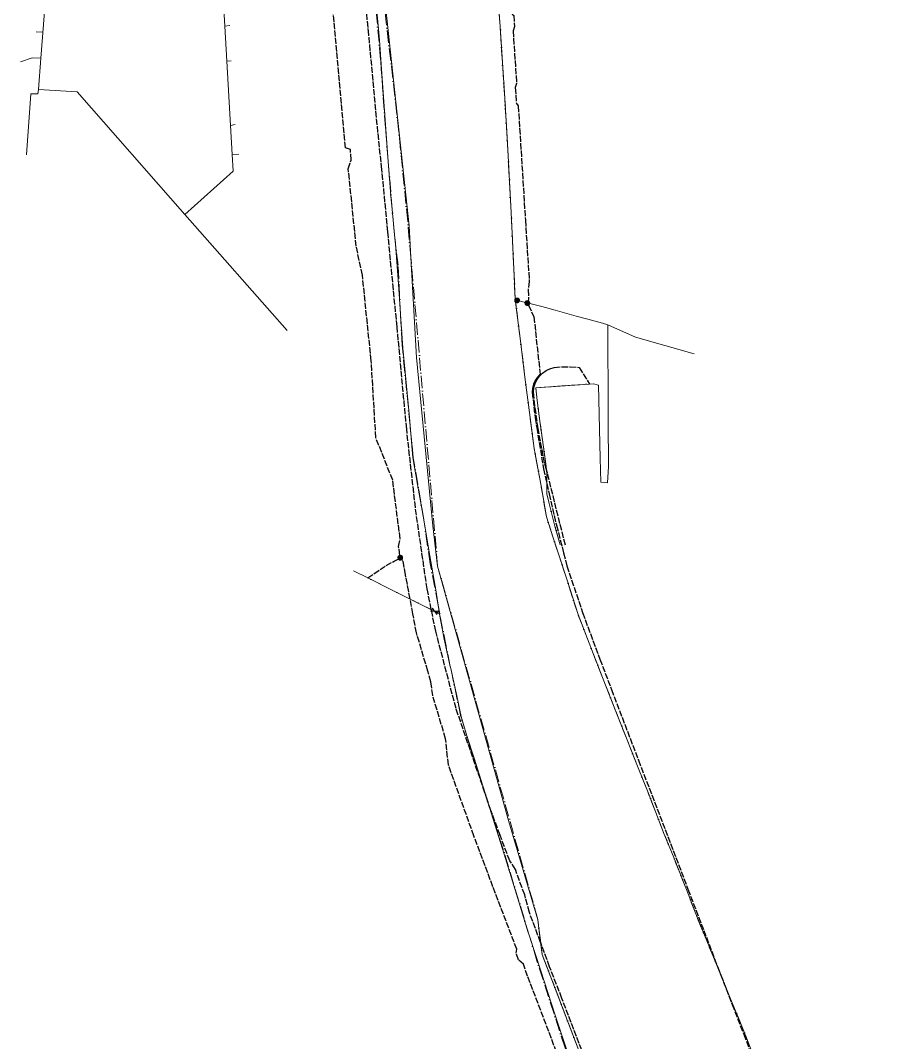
# Model space of a CAD drawing. Header units: metres. Extents: x 105265 to 106214, y 111498 to 118425.
# Drawn here: x 105823.1 to 105999.3, y 117067.9 to 117276.9 of the extents above; entities that cross this region are included whole.
import ezdxf

# ---------------------------------------------------------------- set-up
doc = ezdxf.new("R2010")
doc.units = ezdxf.units.M
doc.linetypes.add('DASHDOT', pattern=[3.556, 2.54, -0.508, 0, -0.508])
doc.linetypes.add('DASHED', pattern=[1.524, 1.27, -0.254])
for name, color, linetype, lineweight in [('30-RED-VANTI-EXIST', 52, 'CONTINUOUS', 13), ('30-RED-VANTI-PROY', 2, 'DASHED', 25), ('30-RED-VANTI-RETIRO', 8, 'DASHDOT', 13), ('30-RED-VANTI-SINCLAS', 9, 'CONTINUOUS', 5)]:
    doc.layers.add(name, color=color, linetype=linetype, lineweight=lineweight)

msp = doc.modelspace()

# ---------------------------------------------------------------- linework, layer by layer
at = {"layer": '30-RED-VANTI-EXIST'}
for points in [[(105902.9359, 117228.4556), (105902.5695, 117234.9219), (105896.2285, 117293.9471), (105892.0765, 117327.0901), (105890.5517, 117348.5775), (105885.812, 117390.5309)], [(105827.3343, 117269.2119), (105830.7319, 117312.3403), (105830.7331, 117312.3705)], [(105898.3088, 117248.0384), (105898.0101, 117251.8047), (105897.0413, 117265.0477), (105896.4991, 117272.8959), (105895.6249, 117282.5869), (105895.3597, 117285.4467), (105894.0455, 117292.4273), (105892.3657, 117301.4785), (105891.1473, 117307.5163), (105891.0425, 117308.1219)], [(105864.2115, 117287.4571), (105864.8947, 117275.7067)], [(105924.2702, 117219.9787), (105923.9763, 117226.1135), (105923.4231, 117237.6371), (105922.8155, 117249.2295), (105922.1247, 117261.0241), (105921.1859, 117275.6553), (105920.9989, 117278.3942)], [(105864.8947, 117275.7067), (105864.8677, 117275.7029)], [(105865.9221, 117275.8501), (105864.8947, 117275.7067)], [(105864.8947, 117275.7067), (105865.3098, 117268.5665)], [(105826.3611, 117274.5729), (105827.7357, 117274.5323)], [(105823.1443, 117268.4725), (105825.5505, 117269.2397), (105827.3343, 117269.2119)], [(105826.8293, 117262.8022), (105827.3343, 117269.2119)], [(105866.2231, 117268.6293), (105865.3098, 117268.5665)], [(105865.3098, 117268.5665), (105866.0727, 117255.4427)], [(105826.8293, 117262.8022), (105826.7177, 117261.9163), (105825.2693, 117261.9163), (105824.3865, 117249.3975)], [(105856.7626, 117237.2473), (105834.7219, 117262.3131), (105826.8293, 117262.8022)], [(105867.0419, 117255.6117), (105866.0727, 117255.4427)], [(105866.0727, 117255.4427), (105866.4193, 117249.4819)], [(105866.4193, 117249.4819), (105866.6171, 117246.0771), (105856.7626, 117237.2473)], [(105867.8023, 117249.5617), (105866.4193, 117249.4819)], [(105899.1284, 117238.2408), (105898.8651, 117241.0255), (105898.3088, 117248.0384)], [(105899.683, 117232.3767), (105899.1284, 117238.2408)], [(105856.7626, 117237.2473), (105856.7587, 117237.2439)], [(105877.6397, 117213.5047), (105856.7626, 117237.2473)], [(105900.8334, 117216.7722), (105900.7519, 117217.9623), (105900.3899, 117222.9931), (105899.7069, 117232.1235), (105899.683, 117232.3767)], [(105908.4091, 117165.2903), (105907.4093, 117173.5525), (105904.0967, 117207.9665), (105902.9359, 117228.4556)], [(105924.3012, 117219.6774), (105924.2745, 117219.8895), (105924.2702, 117219.9787)], [(105924.3146, 117219.5703), (105924.3012, 117219.6774)], [(105924.4836, 117219.672), (105924.3061, 117219.6795)], [(105924.3517, 117219.2756), (105924.3146, 117219.5703)], [(105924.7938, 117219.6252), (105924.6413, 117219.6653), (105924.4836, 117219.672)], [(105924.9705, 117219.5787), (105924.7938, 117219.6252)], [(105925.111, 117219.5417), (105924.9705, 117219.5787)], [(105926.2804, 117219.2341), (105925.111, 117219.5417)], [(105966.2848, 117081.7091), (105963.8873, 117087.5519), (105961.1581, 117094.2481), (105959.2759, 117099.2015), (105956.6545, 117105.7351), (105954.6705, 117110.6775), (105952.9837, 117114.9525), (105951.2903, 117119.3597), (105949.3675, 117124.1037), (105947.1529, 117129.7775), (105944.8623, 117135.5911), (105942.2395, 117142.2153), (105939.3825, 117149.5515), (105937.1069, 117155.4233), (105934.7831, 117162.6641), (105933.2303, 117167.4353), (105931.9341, 117171.3281), (105930.6585, 117175.4311), (105929.5451, 117181.7165), (105928.1597, 117189.3631), (105927.2947, 117195.7173), (105926.2295, 117203.9829), (105925.3455, 117211.3733), (105924.3517, 117219.2756)], [(105926.421, 117219.1971), (105926.2804, 117219.2341)], [(105926.5977, 117219.1506), (105926.421, 117219.1971)], [(105926.7503, 117219.1105), (105926.5977, 117219.1506)], [(105926.908, 117219.1054), (105926.7503, 117219.1105)], [(105927.0881, 117219.0705), (105926.9567, 117219.1039), (105926.908, 117219.1054)], [(105927.2297, 117219.0344), (105927.0881, 117219.0705)], [(105943.2017, 117214.6669), (105942.1025, 117214.9857), (105939.1305, 117215.7969), (105936.7081, 117216.4533), (105932.4079, 117217.6639), (105929.7171, 117218.4015), (105927.2297, 117219.0344)], [(105902.7865, 117194.0255), (105902.6385, 117195.6903), (105901.7829, 117204.9949), (105901.3045, 117209.8917), (105900.8334, 117216.7722)], [(105939.4291, 117202.5677), (105940.2693, 117202.6019), (105941.2547, 117202.3567), (105941.6463, 117187.3703), (105941.7949, 117182.4875), (105943.1509, 117182.3517), (105943.3479, 117185.6789), (105943.2845, 117195.0603), (105943.2381, 117200.2809), (105943.1979, 117211.0835), (105943.2017, 117214.6669)], [(105943.2017, 117214.6669), (105948.8327, 117212.1109), (105960.8145, 117208.7281)], [(105930.6468, 117185.0043), (105930.6085, 117185.7241), (105929.9703, 117190.1551), (105929.3713, 117194.5009), (105928.7587, 117199.1805), (105928.4549, 117201.7899), (105939.4291, 117202.5677)], [(105905.5753, 117174.7931), (105904.2877, 117182.0403), (105903.3639, 117187.5303), (105902.7865, 117194.0255)], [(105930.7183, 117182.2366), (105930.6957, 117184.0837), (105930.6468, 117185.0043)], [(105933.4433, 117169.6551), (105932.3969, 117173.5263), (105931.2055, 117178.1559), (105930.7439, 117180.1409), (105930.7183, 117182.2366)], [(105908.5172, 117157.3556), (105908.0803, 117160.0473), (105906.8415, 117167.4467), (105905.5753, 117174.7931)], [(105929.4531, 117088.381), (105928.8553, 117093.0211), (105922.9251, 117113.3409), (105908.4091, 117165.2903)], [(105894.1193, 117162.9179), (105891.2315, 117164.3983)], [(105897.5091, 117161.2282), (105896.0377, 117161.9775), (105894.1193, 117162.9179)], [(105902.791, 117158.5544), (105900.0893, 117159.9143), (105897.5091, 117161.2282)], [(105907.1228, 117156.4127), (105903.7217, 117158.0859), (105902.791, 117158.5544)], [(105908.8023, 117155.5989), (105908.5172, 117157.3556)], [(105907.1868, 117156.3812), (105907.1228, 117156.4127)], [(105907.7863, 117156.0863), (105907.1868, 117156.3812)], [(105908.3861, 117155.7922), (105907.7863, 117156.0863)], [(105908.8042, 117155.5871), (105908.3861, 117155.7922)], [(105908.8042, 117155.5871), (105908.8023, 117155.5989)], [(105910.9949, 117144.8233), (105909.7711, 117150.4207), (105908.8873, 117155.0751), (105908.8042, 117155.5871)], [(105908.8608, 117155.5593), (105908.8042, 117155.5871)], [(105908.9453, 117155.5179), (105908.8608, 117155.5593)], [(105917.6197, 117120.3937), (105915.9619, 117125.8595), (105914.3901, 117130.6169), (105913.2097, 117134.5591), (105912.3421, 117138.7957), (105911.0907, 117144.3851), (105910.9949, 117144.8233)], [(105918.0623, 117118.9972), (105917.6779, 117120.2019), (105917.6197, 117120.3937)], [(105927.134, 117089.8494), (105926.9465, 117090.4289), (105924.5105, 117098.2299), (105921.9921, 117106.4441), (105919.0311, 117115.9603), (105918.0623, 117118.9972)], [(105980.4718, 116948.9877), (105979.6355, 116951.1885), (105977.3725, 116956.8227), (105974.5597, 116964.0157), (105969.9977, 116975.7291), (105966.4203, 116984.7053), (105964.6443, 116989.4925), (105960.4619, 117000.1007), (105955.5829, 117012.5921), (105952.3355, 117020.8329), (105948.7609, 117029.8259), (105945.9467, 117036.9909), (105942.8433, 117045.0947), (105940.6379, 117050.9269), (105938.6871, 117056.0473), (105937.0019, 117060.3311), (105934.7857, 117066.3891), (105932.4593, 117073.4807), (105929.4885, 117082.5729), (105927.134, 117089.8494)], [(105929.7673, 117085.9421), (105929.4531, 117088.381)], [(105951.4051, 117029.384), (105947.6679, 117038.9805), (105929.7673, 117085.9421)], [(105999.1469, 116996.2573), (105996.7871, 117003.6127), (105995.0889, 117008.7717), (105992.7279, 117016.1979), (105991.8537, 117018.4929), (105988.8503, 117026.1655), (105987.1141, 117030.5573), (105985.0885, 117035.4839), (105983.2583, 117039.9449), (105981.2489, 117044.9297), (105978.8255, 117050.8481), (105977.4045, 117054.3379), (105975.8443, 117058.1557), (105974.0151, 117062.7285), (105972.2351, 117067.0737), (105970.7009, 117070.9491), (105968.1333, 117077.2141), (105966.7007, 117080.6955), (105966.2848, 117081.7091)]]:
    msp.add_lwpolyline(points, dxfattribs=at)
at = {"layer": '30-RED-VANTI-PROY'}
for points in [[(105900.6789, 117167.5197), (105900.4445, 117169.3547), (105900.7415, 117170.9163), (105899.2231, 117182.9159), (105895.7885, 117191.5735), (105894.8381, 117207.3105), (105893.0293, 117224.8273), (105891.7749, 117230.7431), (105890.1563, 117246.5495), (105890.7427, 117248.3609), (105890.5759, 117250.5179), (105889.5727, 117250.8435), (105886.9125, 117280.1449), (105886.8453, 117289.6483), (105886.6049, 117293.0969), (105885.5551, 117294.5311), (105884.9605, 117301.6723), (105883.0403, 117324.3557), (105882.4979, 117333.5879), (105882.8893, 117343.7999), (105883.5559, 117344.3865), (105882.6895, 117353.3971)], [(105907.1175, 117156.4387), (105906.2593, 117160.6663), (105903.8595, 117177.3063), (105902.0827, 117193.3551), (105900.1225, 117214.2681), (105898.2179, 117233.6949), (105897.0253, 117246.4337), (105896.2049, 117254.0261), (105894.3421, 117273.9695), (105893.4367, 117283.1109), (105893.3395, 117288.6877), (105893.1927, 117290.5817), (105892.4647, 117293.0731), (105891.3453, 117304.9179)], [(105923.6256, 117278.516), (105923.6477, 117278.2143), (105923.9657, 117277.9453), (105924.1305, 117275.6421), (105923.8281, 117274.7735), (105924.5541, 117263.9983), (105924.2789, 117263.1957), (105924.5009, 117259.9219), (105924.8835, 117259.4217), (105926.3413, 117236.0693), (105927.1413, 117223.5353), (105926.8951, 117221.8733), (105927.0105, 117219.9561), (105926.8931, 117219.5745)], [(105926.8507, 117219.4363), (105926.7967, 117219.2612)], [(105926.8931, 117219.5745), (105926.8507, 117219.4363)], [(105926.7967, 117219.2612), (105926.7503, 117219.1105)], [(105926.7503, 117219.1105), (105926.8178, 117218.968)], [(105926.8178, 117218.968), (105926.8968, 117218.8027)], [(105926.8968, 117218.8027), (105926.9585, 117218.671)], [(105926.9585, 117218.671), (105928.0781, 117216.3073), (105929.3481, 117204.5981), (105928.7994, 117203.9779), (105928.3543, 117203.2795), (105928.0238, 117202.5202), (105927.816, 117201.7185), (105927.7361, 117200.8943), (105928.3331, 117195.6971), (105928.6649, 117193.6269), (105930.0629, 117185.2225), (105930.7183, 117182.2366)], [(105930.6468, 117185.0043), (105930.2483, 117186.3943), (105928.9445, 117193.4579), (105928.2877, 117198.0963), (105927.9779, 117200.9985), (105928.0901, 117201.8624), (105928.3433, 117202.696), (105928.7305, 117203.4764), (105929.2411, 117204.1822), (105929.8612, 117204.7942), (105930.5737, 117205.2955), (105931.3591, 117205.6725), (105932.1959, 117205.9147), (105933.8376, 117206.0892), (105935.4885, 117206.0753), (105937.3651, 117205.9527), (105939.4291, 117202.5677)], [(105934.5179, 117169.6337), (105930.8373, 117184.3397), (105930.6468, 117185.0043)], [(105930.7183, 117182.2366), (105931.1869, 117180.1015), (105932.7021, 117173.6789), (105934.1471, 117168.0491), (105934.8403, 117165.3871), (105938.0257, 117155.8221), (105941.5737, 117146.3195), (105943.9263, 117140.1087), (105949.4429, 117125.6573), (105954.9219, 117111.4463), (105959.5555, 117099.2921), (105962.8033, 117090.8583), (105965.6105, 117083.4485), (105966.2848, 117081.7091)], [(105900.6973, 117167.3755), (105900.6789, 117167.5197)], [(105900.7206, 117167.1936), (105900.6973, 117167.3755)], [(105900.7455, 117166.9985), (105900.7206, 117167.1936)], [(105894.1193, 117162.9179), (105897.8653, 117165.4309), (105899.5433, 117166.3421), (105900.3488, 117166.7819)], [(105900.3488, 117166.7819), (105900.4768, 117166.8518)], [(105900.4768, 117166.8518), (105900.6381, 117166.9395)], [(105900.6381, 117166.9395), (105900.7455, 117166.9985)], [(105900.8422, 117166.9064), (105900.7455, 117166.9985)], [(105900.9762, 117166.7787), (105900.8422, 117166.9064)], [(105901.0822, 117166.6777), (105900.9762, 117166.7787)], [(105902.7826, 117158.5996), (105901.8539, 117163.5757), (105901.3237, 117166.4477), (105901.0822, 117166.6777)], [(105902.791, 117158.5544), (105902.7826, 117158.5996)], [(105932.7327, 117065.9057), (105926.8103, 117081.4753), (105925.9689, 117083.9233), (105924.9653, 117084.8233), (105924.4825, 117086.1765), (105924.5659, 117087.0099), (105919.7117, 117099.7741), (105915.8259, 117110.1621), (105910.6033, 117124.6855), (105910.0371, 117130.0421), (105907.3981, 117138.8733), (105907.0347, 117141.6823), (105906.4049, 117143.8447), (105904.0843, 117151.6601), (105903.3491, 117155.5637), (105902.791, 117158.5544)], [(105907.1228, 117156.4127), (105907.1175, 117156.4387)], [(105907.1465, 117156.2956), (105907.1228, 117156.4127)], [(105907.199, 117156.0371), (105907.1465, 117156.2956)], [(105918.0623, 117118.9972), (105912.1659, 117136.2319), (105908.0123, 117152.0307), (105907.199, 117156.0371)], [(105918.16, 117118.7115), (105918.0623, 117118.9972)], [(105929.4531, 117088.381), (105927.1755, 117094.5041), (105926.2073, 117098.1165), (105924.3009, 117103.2885), (105923.1743, 117105.0609), (105921.1735, 117110.2853), (105919.3093, 117115.3521), (105918.16, 117118.7115)], [(105929.4797, 117088.3094), (105929.4531, 117088.381)], [(105951.3674, 117030.8352), (105947.8461, 117040.4181), (105946.1437, 117044.9201), (105943.8639, 117051.0149), (105943.8159, 117052.0001), (105942.9383, 117054.4335), (105942.0257, 117055.6171), (105940.5623, 117059.1997), (105933.8283, 117076.9425), (105931.2965, 117083.4251), (105929.4797, 117088.3094)], [(105966.2848, 117081.7091), (105968.6197, 117075.6861), (105970.9667, 117069.6307), (105973.9151, 117061.8117), (105977.0439, 117053.8073), (105980.2539, 117045.3607), (105982.4459, 117039.7045), (105985.2103, 117032.3959), (105988.4973, 117023.8429), (105992.3399, 117013.8651), (105995.1171, 117006.6293), (105998.8389, 116996.8489), (105999.3438, 116995.5415)]]:
    msp.add_lwpolyline(points, dxfattribs=at)
at = {"layer": '30-RED-VANTI-RETIRO'}
for points in [[(105902.9359, 117228.4556), (105902.2953, 117235.8483), (105900.0979, 117257.7735), (105891.8709, 117328.0425), (105885.6818, 117390.5385)], [(105898.3088, 117248.0384), (105897.7307, 117254.9491), (105896.7665, 117268.8305), (105895.2091, 117285.5603), (105891.3453, 117304.9179)], [(105924.2702, 117219.9787), (105923.9763, 117226.1135), (105923.4231, 117237.6371), (105922.8155, 117249.2295), (105922.1247, 117261.0241), (105921.1859, 117275.6553), (105920.9989, 117278.3942)], [(105899.1284, 117238.2408), (105898.3088, 117248.0384)], [(105899.683, 117232.3767), (105899.4463, 117234.4413), (105899.1284, 117238.2408)], [(105900.8334, 117216.7722), (105900.3111, 117226.8973), (105899.683, 117232.3767)], [(105908.4091, 117165.2903), (105902.9359, 117228.4556)], [(105924.3012, 117219.6774), (105924.2745, 117219.8895), (105924.2702, 117219.9787)], [(105924.3146, 117219.5703), (105924.3012, 117219.6774)], [(105924.3517, 117219.2756), (105924.3146, 117219.5703)], [(105966.2848, 117081.7091), (105963.8873, 117087.5519), (105961.1581, 117094.2481), (105959.2759, 117099.2015), (105956.6545, 117105.7351), (105954.6705, 117110.6775), (105952.9837, 117114.9525), (105951.2903, 117119.3597), (105949.3675, 117124.1037), (105947.1529, 117129.7775), (105944.8623, 117135.5911), (105942.2395, 117142.2153), (105939.3825, 117149.5515), (105937.1069, 117155.4233), (105934.7831, 117162.6641), (105933.2303, 117167.4353), (105931.9341, 117171.3281), (105930.6585, 117175.4311), (105929.5451, 117181.7165), (105928.1597, 117189.3631), (105927.2947, 117195.7173), (105926.2295, 117203.9829), (105925.3455, 117211.3733), (105924.3517, 117219.2756)], [(105902.7865, 117194.0255), (105901.1553, 117210.5319), (105900.8334, 117216.7722)], [(105930.6468, 117185.0043), (105930.6085, 117185.7241), (105929.9703, 117190.1551), (105929.3713, 117194.5009), (105928.7587, 117199.1805), (105928.4549, 117201.7899), (105939.4291, 117202.5677)], [(105905.5753, 117174.7931), (105903.4329, 117187.4841), (105902.7865, 117194.0255)], [(105930.7183, 117182.2366), (105930.6957, 117184.0837), (105930.6468, 117185.0043)], [(105933.4433, 117169.6551), (105932.3969, 117173.5263), (105931.2055, 117178.1559), (105930.7439, 117180.1409), (105930.7183, 117182.2366)], [(105908.5172, 117157.3556), (105906.9023, 117165.7975), (105905.5753, 117174.7931)], [(105929.4797, 117088.3094), (105928.9009, 117093.0745), (105908.4091, 117165.2903)], [(105897.5091, 117161.2282), (105894.1193, 117162.9179)], [(105902.7826, 117158.5996), (105897.5091, 117161.2282)], [(105907.1175, 117156.4387), (105902.7826, 117158.5996)], [(105908.8586, 117155.5708), (105908.5172, 117157.3556)], [(105907.1956, 117156.3998), (105907.1175, 117156.4387)], [(105907.7661, 117156.1154), (105907.1956, 117156.3998)], [(105907.819, 117156.089), (105907.7661, 117156.1154)], [(105908.3915, 117155.8037), (105907.819, 117156.089)], [(105908.8023, 117155.5989), (105908.3915, 117155.8037)], [(105908.8586, 117155.5708), (105908.8023, 117155.5989)], [(105908.8608, 117155.5593), (105908.8586, 117155.5708)], [(105908.9247, 117155.5379), (105908.8586, 117155.5708)], [(105910.9949, 117144.8233), (105910.1249, 117148.9515), (105908.8608, 117155.5593)], [(105917.6197, 117120.3937), (105915.3615, 117127.4251), (105913.1735, 117134.4857), (105910.9949, 117144.8233)], [(105918.16, 117118.7115), (105917.6197, 117120.3937)], [(105927.134, 117089.8494), (105921.7835, 117107.4291), (105918.16, 117118.7115)], [(105980.3561, 116948.7983), (105973.2355, 116967.0039), (105963.4141, 116992.3987), (105956.2119, 117010.5637), (105948.4453, 117030.3361), (105934.4431, 117066.8165), (105928.7151, 117084.6545), (105927.134, 117089.8494)], [(105929.7673, 117085.9421), (105929.4797, 117088.3094)], [(105951.3674, 117030.8352), (105942.5945, 117052.4359), (105929.7673, 117085.9421)], [(105999.1469, 116996.2573), (105996.7871, 117003.6127), (105995.0889, 117008.7717), (105992.7279, 117016.1979), (105991.8537, 117018.4929), (105988.8503, 117026.1655), (105987.1141, 117030.5573), (105985.0885, 117035.4839), (105983.2583, 117039.9449), (105981.2489, 117044.9297), (105978.8255, 117050.8481), (105977.4045, 117054.3379), (105975.8443, 117058.1557), (105974.0151, 117062.7285), (105972.2351, 117067.0737), (105970.7009, 117070.9491), (105968.1333, 117077.2141), (105966.7007, 117080.6955), (105966.2848, 117081.7091)]]:
    msp.add_lwpolyline(points, dxfattribs=at)
at = {"layer": '30-RED-VANTI-SINCLAS'}
for points in [[(105924.2702, 117219.9787), (105924.2242, 117219.9142), (105924.1893, 117219.8431), (105924.1664, 117219.7673), (105924.1562, 117219.6887), (105924.1589, 117219.6095), (105924.1744, 117219.5318), (105924.2023, 117219.4577), (105924.2419, 117219.3891), (105924.2922, 117219.3278), (105924.3517, 117219.2756)], [(105924.6413, 117220.1517), (105924.5572, 117220.1442), (105924.4757, 117220.1223), (105924.3992, 117220.0867), (105924.33, 117220.0383), (105924.2702, 117219.9787)], [(105924.6413, 117220.0063), (105924.5835, 117220.0013), (105924.5273, 117219.9865), (105924.4745, 117219.9625), (105924.4266, 117219.9298), (105924.3848, 117219.8895), (105924.3506, 117219.8426), (105924.3247, 117219.7907), (105924.3081, 117219.735), (105924.3012, 117219.6774)], [(105924.3012, 117219.6774), (105924.3036, 117219.6233), (105924.3146, 117219.5703)], [(105924.3146, 117219.5703), (105924.3359, 117219.5153), (105924.3664, 117219.4648), (105924.4051, 117219.4204), (105924.4509, 117219.3833), (105924.5024, 117219.3546), (105924.5581, 117219.3353), (105924.6163, 117219.3259), (105924.6752, 117219.3266), (105924.7332, 117219.3375), (105924.7883, 117219.3583), (105924.8391, 117219.3882), (105924.8839, 117219.4265), (105924.9215, 117219.4719), (105924.9506, 117219.5232), (105924.9705, 117219.5787)], [(105924.3517, 117219.2756), (105924.4187, 117219.2338), (105924.4915, 117219.2034), (105924.5683, 117219.1852), (105924.6471, 117219.1797), (105924.7257, 117219.187), (105924.802, 117219.207), (105924.8741, 117219.2391), (105924.9401, 117219.2824), (105924.9982, 117219.3359), (105925.0468, 117219.398), (105925.0848, 117219.4673), (105925.111, 117219.5417)], [(105924.6413, 117219.8235), (105924.6146, 117219.8212), (105924.5887, 117219.8144), (105924.5643, 117219.8033), (105924.5421, 117219.7883), (105924.5227, 117219.7697), (105924.5068, 117219.7481), (105924.4948, 117219.7242), (105924.487, 117219.6986), (105924.4836, 117219.672)], [(105924.4836, 117219.672), (105924.4848, 117219.6449), (105924.4906, 117219.6184), (105924.5008, 117219.5932), (105924.5152, 117219.5703), (105924.5334, 117219.5501), (105924.5547, 117219.5333), (105924.5786, 117219.5204), (105924.6043, 117219.5118), (105924.6312, 117219.5078), (105924.6583, 117219.5084), (105924.6849, 117219.5137), (105924.7102, 117219.5234), (105924.7335, 117219.5373), (105924.7541, 117219.555), (105924.7713, 117219.576), (105924.7846, 117219.5996), (105924.7938, 117219.6252)], [(105925.111, 117219.5417), (105925.125, 117219.6212), (105925.1257, 117219.7018), (105925.113, 117219.7815), (105925.0874, 117219.858), (105925.0494, 117219.9292), (105925.0002, 117219.9931), (105924.941, 117220.048), (105924.8737, 117220.0924), (105924.7999, 117220.125), (105924.7217, 117220.1449), (105924.6413, 117220.1517)], [(105924.9705, 117219.5787), (105924.9803, 117219.6344), (105924.9808, 117219.6909), (105924.9719, 117219.7468), (105924.9539, 117219.8004), (105924.9273, 117219.8503), (105924.8928, 117219.8951), (105924.8514, 117219.9336), (105924.8042, 117219.9647), (105924.7524, 117219.9876), (105924.6976, 117220.0015), (105924.6413, 117220.0063)], [(105924.7938, 117219.6252), (105924.7983, 117219.651), (105924.7986, 117219.6772), (105924.7945, 117219.7031), (105924.7861, 117219.7279), (105924.7738, 117219.7511), (105924.7579, 117219.7719), (105924.7387, 117219.7897), (105924.7168, 117219.8041), (105924.6928, 117219.8148), (105924.6674, 117219.8213), (105924.6413, 117219.8235)], [(105926.7503, 117219.5969), (105926.6708, 117219.5903), (105926.5935, 117219.5708), (105926.5204, 117219.539), (105926.4535, 117219.4956), (105926.3946, 117219.4418), (105926.3453, 117219.3792), (105926.3069, 117219.3093), (105926.2804, 117219.2341)], [(105926.7503, 117219.4515), (105926.6946, 117219.4468), (105926.6404, 117219.4332), (105926.5892, 117219.4108), (105926.5423, 117219.3804), (105926.501, 117219.3427), (105926.4665, 117219.2988), (105926.4396, 117219.2498), (105926.421, 117219.1971)], [(105926.8931, 117219.5745), (105926.8225, 117219.5911), (105926.7503, 117219.5969)], [(105926.8507, 117219.4363), (105926.8011, 117219.4477), (105926.7503, 117219.4515)], [(105927.0881, 117219.0705), (105927.09, 117219.1295), (105927.0817, 117219.188), (105927.0634, 117219.2442), (105927.0356, 117219.2964), (105926.9993, 117219.343), (105926.9554, 117219.3826), (105926.9054, 117219.414), (105926.8507, 117219.4363)], [(105927.2297, 117219.0344), (105927.2357, 117219.1112), (105927.2294, 117219.188), (105927.2112, 117219.2628), (105927.1813, 117219.3338), (105927.1405, 117219.3992), (105927.09, 117219.4573), (105927.0309, 117219.5067), (105926.9647, 117219.5461), (105926.8931, 117219.5745)], [(105926.2804, 117219.2341), (105926.2666, 117219.1566), (105926.2655, 117219.0778), (105926.2771, 117218.9999), (105926.3011, 117218.9249), (105926.3369, 117218.8548), (105926.3836, 117218.7914), (105926.4399, 117218.7363), (105926.5044, 117218.6911), (105926.5753, 117218.6569), (105926.6508, 117218.6345), (105926.7289, 117218.6247), (105926.8076, 117218.6276), (105926.8848, 117218.6432), (105926.9585, 117218.671)], [(105926.421, 117219.1971), (105926.4113, 117219.1427), (105926.4105, 117219.0875), (105926.4187, 117219.0328), (105926.4355, 117218.9802), (105926.4607, 117218.931), (105926.4935, 117218.8866), (105926.533, 117218.848), (105926.5783, 117218.8163), (105926.628, 117218.7923), (105926.681, 117218.7767), (105926.7358, 117218.7699), (105926.791, 117218.772), (105926.8452, 117218.783), (105926.8968, 117218.8027)], [(105926.5977, 117219.1506), (105926.5933, 117219.1255), (105926.5929, 117219.0999), (105926.5967, 117219.0746), (105926.6045, 117219.0503), (105926.6161, 117219.0276), (105926.6312, 117219.007), (105926.6495, 117218.9891), (105926.6704, 117218.9745), (105926.6935, 117218.9634), (105926.718, 117218.9561), (105926.7433, 117218.953), (105926.7688, 117218.9539), (105926.7939, 117218.959), (105926.8178, 117218.968)], [(105926.7503, 117219.2687), (105926.7245, 117219.2665), (105926.6994, 117219.2601), (105926.6756, 117219.2498), (105926.6539, 117219.2356), (105926.6348, 117219.2182), (105926.6188, 117219.1978), (105926.6063, 117219.1751), (105926.5977, 117219.1506)], [(105926.7967, 117219.2612), (105926.7738, 117219.2667), (105926.7503, 117219.2687)], [(105926.908, 117219.1054), (105926.9067, 117219.1311), (105926.9013, 117219.1562), (105926.8918, 117219.1801), (105926.8786, 117219.2021), (105926.8621, 117219.2217), (105926.8425, 117219.2384), (105926.8205, 117219.2516), (105926.7967, 117219.2612)], [(105926.8178, 117218.968), (105926.8392, 117218.9803), (105926.8584, 117218.9958), (105926.875, 117219.014), (105926.8885, 117219.0346), (105926.8987, 117219.0571), (105926.9052, 117219.0809), (105926.908, 117219.1054)], [(105926.8968, 117218.8027), (105926.9461, 117218.8316), (105926.9899, 117218.8684), (105927.0269, 117218.9119), (105927.0561, 117218.9611), (105927.0767, 117219.0144), (105927.0881, 117219.0705)], [(105926.9585, 117218.671), (105927.0264, 117218.7104), (105927.0872, 117218.7602), (105927.1391, 117218.8191), (105927.1808, 117218.8857), (105927.2113, 117218.9581), (105927.2297, 117219.0344)], [(105900.6789, 117167.5197), (105900.6019, 117167.5001), (105900.5291, 117167.4683), (105900.4624, 117167.4249), (105900.4038, 117167.3713), (105900.3546, 117167.3088), (105900.3163, 117167.2392), (105900.2899, 117167.1642), (105900.2761, 117167.086), (105900.2752, 117167.0065), (105900.2873, 117166.9279), (105900.3121, 117166.8524), (105900.3488, 117166.7819)], [(105900.6973, 117167.3755), (105900.6433, 117167.3608), (105900.5925, 117167.3374), (105900.5461, 117167.306), (105900.5056, 117167.2674), (105900.4719, 117167.2227), (105900.446, 117167.173), (105900.4286, 117167.1198), (105900.4202, 117167.0645), (105900.4209, 117167.0085), (105900.4308, 117166.9534), (105900.4496, 117166.9007), (105900.4768, 117166.8518)], [(105900.7206, 117167.1936), (105900.6955, 117167.185), (105900.6722, 117167.1722), (105900.6514, 117167.1558), (105900.6337, 117167.1361), (105900.6195, 117167.1137), (105900.6092, 117167.0893), (105900.6032, 117167.0635), (105900.6016, 117167.037), (105900.6044, 117167.0107), (105900.6116, 117166.9851), (105900.6229, 117166.9612), (105900.6381, 117166.9395)], [(105900.7595, 117167.5273), (105900.6789, 117167.5197)], [(105900.7595, 117167.3819), (105900.7283, 117167.3801), (105900.6973, 117167.3755)], [(105900.7595, 117167.1991), (105900.7399, 117167.1976), (105900.7206, 117167.1936)], [(105901.0822, 117166.6777), (105901.1398, 117166.7385), (105901.1861, 117166.8083), (105901.2198, 117166.885), (105901.2397, 117166.9664), (105901.2454, 117167.0499), (105901.2367, 117167.1332), (105901.2138, 117167.2138), (105901.1775, 117167.2892), (105901.1287, 117167.3573), (105901.0689, 117167.416), (105901, 117167.4636), (105900.9239, 117167.4986), (105900.843, 117167.52), (105900.7595, 117167.5273)], [(105900.9762, 117166.7787), (105901.016, 117166.8175), (105901.049, 117166.8622), (105901.0743, 117166.9117), (105901.0912, 117166.9647), (105901.0992, 117167.0197), (105901.0982, 117167.0753), (105901.0882, 117167.1299), (105901.0694, 117167.1822), (105901.0423, 117167.2308), (105901.0078, 117167.2743), (105900.9666, 117167.3116), (105900.9198, 117167.3417), (105900.8688, 117167.3638), (105900.8149, 117167.3773), (105900.7595, 117167.3819)], [(105900.8422, 117166.9064), (105900.8641, 117166.9226), (105900.8829, 117166.9423), (105900.898, 117166.965), (105900.909, 117166.9899), (105900.9156, 117167.0164), (105900.9175, 117167.0436), (105900.9147, 117167.0707), (105900.9073, 117167.097), (105900.8955, 117167.1215), (105900.8796, 117167.1437), (105900.8602, 117167.1628), (105900.8378, 117167.1783), (105900.813, 117167.1897), (105900.7867, 117167.1967), (105900.7595, 117167.1991)], [(105900.3488, 117166.7819), (105900.3997, 117166.7149), (105900.4614, 117166.6576), (105900.532, 117166.6119), (105900.6094, 117166.579), (105900.6914, 117166.56), (105900.7754, 117166.5554), (105900.859, 117166.5654), (105900.9396, 117166.5897), (105901.0147, 117166.6275), (105901.0822, 117166.6777)], [(105900.4768, 117166.8518), (105900.5122, 117166.8074), (105900.5545, 117166.7695), (105900.6026, 117166.7392), (105900.655, 117166.7172), (105900.7103, 117166.7044), (105900.767, 117166.7009), (105900.8235, 117166.7068), (105900.8782, 117166.7221), (105900.9295, 117166.7463), (105900.9762, 117166.7787)], [(105900.6381, 117166.9395), (105900.6556, 117166.9216), (105900.6758, 117166.9068), (105900.698, 117166.8953), (105900.7217, 117166.8874), (105900.7464, 117166.8834), (105900.7714, 117166.8833), (105900.7961, 117166.8872), (105900.8199, 117166.895), (105900.8422, 117166.9064)], [(105907.1956, 117156.3998), (105907.3461, 117156.7197), (105907.7661, 117156.1154)], [(105907.0177, 117156.0219), (105907.1465, 117156.2956)], [(105907.199, 117156.0371), (105907.0177, 117156.0219)], [(105907.1465, 117156.2956), (105907.1868, 117156.3812)], [(105907.1868, 117156.3812), (105907.1956, 117156.3998)], [(105907.7863, 117156.0863), (105907.199, 117156.0371)], [(105907.7661, 117156.1154), (105907.7863, 117156.0863)], [(105907.819, 117156.089), (105907.7863, 117156.0863)], [(105907.7863, 117156.0863), (105908.2263, 117155.4529)], [(105908.3915, 117155.8037), (105908.5549, 117156.1507), (105907.819, 117156.089)], [(105908.2263, 117155.4529), (105908.3861, 117155.7922)], [(105908.3861, 117155.7922), (105908.3915, 117155.8037)]]:
    msp.add_lwpolyline(points, dxfattribs=at)

doc.saveas('drawing.dxf')
